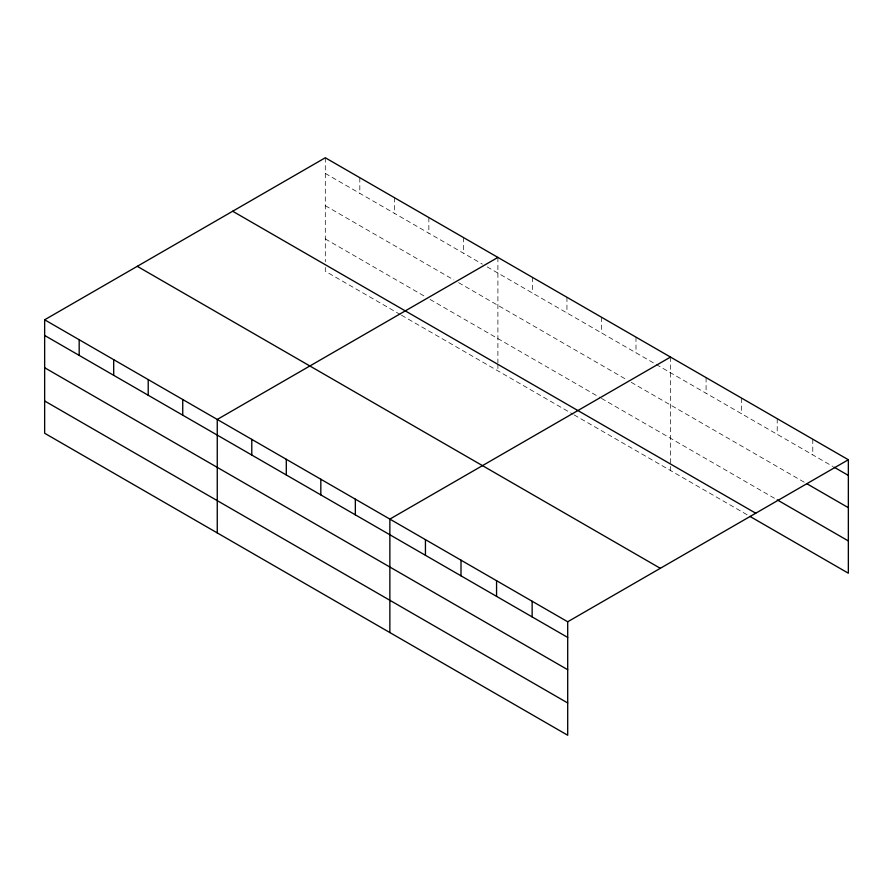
<?xml version="1.0" encoding="UTF-8"?>
<svg xmlns="http://www.w3.org/2000/svg" width="893" height="893" viewBox="0 0 893 893"><rect width="100%" height="100%" fill="white"/><g stroke="black" fill="none" stroke-linecap="round" stroke-linejoin="round"><path stroke-width="0.67" stroke-dasharray="4.46 3.35" d="M325.298 173.421L482.432 264.138M487.187 266.895L655.038 363.797M656.232 364.489L832.935 466.503M325.298 205.703L453.856 279.922M458.622 282.668L626.473 379.581M631.228 382.327L804.481 482.354M325.298 238.944L425.291 296.677M430.058 299.434L600.275 397.709M601.469 398.401L776.028 499.176M400.287 314.526L325.298 271.226L325.298 267.186M401.482 315.207L572.904 414.173M574.087 414.865L748.758 515.707M812.786 439.211L812.786 454.872M777.211 418.672L777.211 434.333M741.648 398.144L741.648 413.805M706.084 377.605L706.084 393.266M670.509 357.077L670.509 470.533M635.995 337.141L635.995 352.802M601.469 317.216L601.469 332.866M566.943 297.28L566.943 312.941M532.429 277.355L532.429 293.004M497.903 257.418L497.903 362.804M497.903 364.154L497.903 370.874M463.389 237.493L463.389 253.143M428.863 217.557L428.863 233.218M394.338 197.621L394.338 213.282M359.823 177.696L359.823 193.357M325.298 157.76L325.298 261.805"/><path stroke-width="1.34" d="M567.702 669.705L567.702 621.774L44.65 319.794L44.65 433.25L567.702 735.24L567.702 669.705L44.65 367.726M749.941 516.388L848.35 573.206L848.35 459.75L325.298 157.76L44.65 319.794M497.903 257.418L217.256 419.453L217.256 532.909M670.509 357.077L389.861 519.101L389.861 632.557M567.702 621.774L848.35 459.75M834.118 467.195L848.35 475.411M806.859 483.727L848.35 507.682M777.211 499.857L848.35 540.935M232.682 211.239L755.735 513.218M137.265 266.326L660.318 568.305M44.65 335.455L567.702 637.435M44.65 400.979L567.702 702.958M532.139 601.246L532.139 616.907M496.564 580.707L496.564 596.368M461 560.168L461 575.829M425.436 539.64L425.436 555.301M355.347 499.176L355.347 514.837M320.821 479.24L320.821 494.901M286.296 459.315L286.296 474.976M251.781 439.378L251.781 455.039M182.741 399.517L182.741 415.178M148.216 379.592L148.216 395.242M113.69 359.656L113.69 375.317M79.176 339.731L79.176 355.381"/></g></svg>
